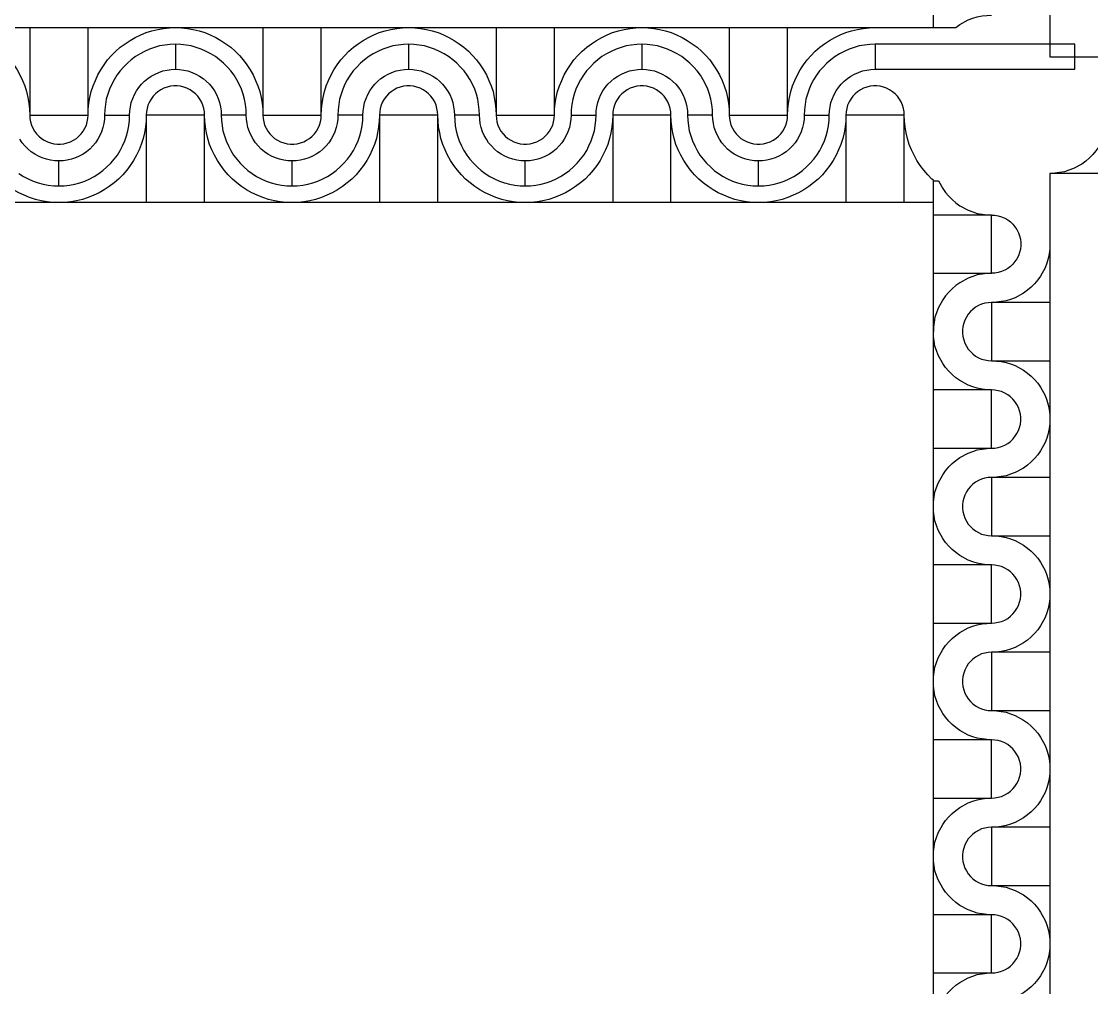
# Model space of a CAD drawing. Extents: x 190.8 to 267.1, y 124 to 174.8.
# Drawn here: x 225.55 to 226.835, y 136.233 to 137.393 of the extents above; entities that cross this region are included whole.
import ezdxf

# ---------------------------------------------------------------- set-up
doc = ezdxf.new("R2010")
doc.units = 0
doc.header["$MEASUREMENT"] = 0

msp = doc.modelspace()

# ---------------------------------------------------------------- linework, layer by layer
for p, q in [((224.5446, 137.3856), (226.6713, 137.3856)), ((226.7846, 137.3506), (228.8875, 137.3506))]:
    msp.add_line(p, q)
for points in [[(228.8875, 139.4106), (226.7846, 139.4106), (226.7846, 137.3506)], [(226.6446, 137.3856), (226.6446, 139.4023)], [(226.6713, 137.3856), (226.6716, 137.3858), (226.6764, 137.3893), (226.6864, 137.3948), (226.6919, 137.3968), (226.6974, 137.3986), (226.7031, 137.3996), (226.7089, 137.4003), (226.7146, 137.4006)], [(225.4546, 137.3856), (225.4619, 137.3853), (225.4689, 137.3846), (225.4759, 137.3833), (225.4829, 137.3818), (225.4899, 137.3796), (225.4964, 137.3768), (225.5029, 137.3738), (225.5091, 137.3703), (225.5151, 137.3663), (225.5209, 137.3621), (225.5264, 137.3573), (225.5314, 137.3523), (225.5361, 137.3468), (225.5404, 137.3411), (225.5444, 137.3351), (225.5479, 137.3288), (225.5509, 137.3223), (225.5536, 137.3158), (225.5559, 137.3088), (225.5574, 137.3018), (225.5586, 137.2948), (225.5594, 137.2878), (225.5596, 137.2806)], [(225.5596, 137.3856), (225.5596, 137.2806), (225.6296, 137.2806), (225.6296, 137.3856)], [(225.6296, 137.2806), (225.6299, 137.2878), (225.6306, 137.2948), (225.6319, 137.3018), (225.6334, 137.3088), (225.6356, 137.3158), (225.6384, 137.3223), (225.6414, 137.3288), (225.6449, 137.3351), (225.6489, 137.3411), (225.6531, 137.3468), (225.6579, 137.3523), (225.6629, 137.3573), (225.6684, 137.3621), (225.6741, 137.3663), (225.6801, 137.3703), (225.6864, 137.3738), (225.6929, 137.3768), (225.6994, 137.3796), (225.7064, 137.3818), (225.7134, 137.3833), (225.7204, 137.3846), (225.7274, 137.3853), (225.7346, 137.3856)], [(225.7346, 137.3856), (225.7419, 137.3853), (225.7489, 137.3846), (225.7559, 137.3833), (225.7629, 137.3818), (225.7699, 137.3796), (225.7764, 137.3768), (225.7829, 137.3738), (225.7891, 137.3703), (225.7951, 137.3663), (225.8009, 137.3621), (225.8064, 137.3573), (225.8114, 137.3523), (225.8161, 137.3468), (225.8204, 137.3411), (225.8244, 137.3351), (225.8279, 137.3288), (225.8309, 137.3223), (225.8336, 137.3158), (225.8359, 137.3088), (225.8374, 137.3018), (225.8386, 137.2948), (225.8394, 137.2878), (225.8396, 137.2806)], [(225.8396, 137.3856), (225.8396, 137.2806), (225.9096, 137.2806), (225.9096, 137.3856)], [(225.9096, 137.2806), (225.9099, 137.2878), (225.9106, 137.2948), (225.9119, 137.3018), (225.9134, 137.3088), (225.9156, 137.3158), (225.9184, 137.3223), (225.9214, 137.3288), (225.9249, 137.3351), (225.9289, 137.3411), (225.9331, 137.3468), (225.9379, 137.3523), (225.9429, 137.3573), (225.9484, 137.3621), (225.9541, 137.3663), (225.9601, 137.3703), (225.9664, 137.3738), (225.9729, 137.3768), (225.9794, 137.3796), (225.9864, 137.3818), (225.9934, 137.3833), (226.0004, 137.3846), (226.0074, 137.3853), (226.0146, 137.3856)], [(226.0146, 137.3856), (226.0219, 137.3853), (226.0289, 137.3846), (226.0359, 137.3833), (226.0429, 137.3818), (226.0499, 137.3796), (226.0564, 137.3768), (226.0629, 137.3738), (226.0691, 137.3703), (226.0751, 137.3663), (226.0809, 137.3621), (226.0864, 137.3573), (226.0914, 137.3523), (226.0961, 137.3468), (226.1004, 137.3411), (226.1044, 137.3351), (226.1079, 137.3288), (226.1109, 137.3223), (226.1136, 137.3158), (226.1159, 137.3088), (226.1174, 137.3018), (226.1186, 137.2948), (226.1194, 137.2878), (226.1196, 137.2806)], [(226.1196, 137.3856), (226.1196, 137.2806), (226.1896, 137.2806), (226.1896, 137.3856)], [(226.1896, 137.2806), (226.1899, 137.2878), (226.1906, 137.2948), (226.1919, 137.3018), (226.1934, 137.3088), (226.1956, 137.3158), (226.1984, 137.3223), (226.2014, 137.3288), (226.2049, 137.3351), (226.2089, 137.3411), (226.2131, 137.3468), (226.2179, 137.3523), (226.2229, 137.3573), (226.2284, 137.3621), (226.2341, 137.3663), (226.2401, 137.3703), (226.2464, 137.3738), (226.2529, 137.3768), (226.2594, 137.3796), (226.2664, 137.3818), (226.2734, 137.3833), (226.2804, 137.3846), (226.2874, 137.3853), (226.2946, 137.3856)], [(226.2946, 137.3856), (226.3019, 137.3853), (226.3089, 137.3846), (226.3159, 137.3833), (226.3229, 137.3818), (226.3299, 137.3796), (226.3364, 137.3768), (226.3429, 137.3738), (226.3491, 137.3703), (226.3551, 137.3663), (226.3609, 137.3621), (226.3664, 137.3573), (226.3714, 137.3523), (226.3761, 137.3468), (226.3804, 137.3411), (226.3844, 137.3351), (226.3879, 137.3288), (226.3909, 137.3223), (226.3936, 137.3158), (226.3959, 137.3088), (226.3974, 137.3018), (226.3986, 137.2948), (226.3994, 137.2878), (226.3996, 137.2806)], [(226.3996, 137.3856), (226.3996, 137.2806), (226.4696, 137.2806), (226.4696, 137.3856)], [(226.4696, 137.2806), (226.4699, 137.2878), (226.4706, 137.2948), (226.4719, 137.3018), (226.4734, 137.3088), (226.4756, 137.3158), (226.4784, 137.3223), (226.4814, 137.3288), (226.4849, 137.3351), (226.4889, 137.3411), (226.4931, 137.3468), (226.4979, 137.3523), (226.5029, 137.3573), (226.5084, 137.3621), (226.5141, 137.3663), (226.5201, 137.3703), (226.5264, 137.3738), (226.5329, 137.3768), (226.5394, 137.3796), (226.5464, 137.3818), (226.5534, 137.3833), (226.5604, 137.3846), (226.5674, 137.3853), (226.5746, 137.3856)], [(225.7346, 137.3656), (225.7284, 137.3653), (225.7219, 137.3646), (225.7156, 137.3636), (225.7096, 137.3618), (225.7036, 137.3598), (225.6976, 137.3571), (225.6921, 137.3543), (225.6866, 137.3508), (225.6816, 137.3471), (225.6769, 137.3428), (225.6724, 137.3383), (225.6681, 137.3336), (225.6644, 137.3286), (225.6609, 137.3231), (225.6581, 137.3176), (225.6554, 137.3116), (225.6534, 137.3056), (225.6516, 137.2996), (225.6506, 137.2933), (225.6499, 137.2868), (225.6496, 137.2806), (225.6796, 137.2806), (225.6799, 137.2856), (225.6806, 137.2906), (225.6816, 137.2956), (225.6834, 137.3006), (225.6854, 137.3051), (225.6879, 137.3096), (225.6906, 137.3138), (225.6939, 137.3176), (225.6976, 137.3213), (225.7014, 137.3246), (225.7056, 137.3273), (225.7101, 137.3298), (225.7146, 137.3318), (225.7196, 137.3336), (225.7246, 137.3346), (225.7296, 137.3353), (225.7346, 137.3356)], [(225.8196, 137.2806), (225.8194, 137.2868), (225.8186, 137.2933), (225.8176, 137.2996), (225.8159, 137.3056), (225.8139, 137.3116), (225.8111, 137.3176), (225.8084, 137.3231), (225.8049, 137.3286), (225.8011, 137.3336), (225.7969, 137.3383), (225.7924, 137.3428), (225.7876, 137.3471), (225.7826, 137.3508), (225.7771, 137.3543), (225.7716, 137.3571), (225.7656, 137.3598), (225.7596, 137.3618), (225.7536, 137.3636), (225.7474, 137.3646), (225.7409, 137.3653), (225.7346, 137.3656), (225.7346, 137.3356), (225.7396, 137.3353), (225.7446, 137.3346), (225.7496, 137.3336), (225.7546, 137.3318), (225.7591, 137.3298), (225.7636, 137.3273), (225.7679, 137.3246), (225.7716, 137.3213), (225.7754, 137.3176), (225.7786, 137.3138), (225.7814, 137.3096), (225.7839, 137.3051), (225.7859, 137.3006), (225.7876, 137.2956), (225.7886, 137.2906), (225.7894, 137.2856), (225.7896, 137.2806)], [(226.0146, 137.3656), (226.0084, 137.3653), (226.0019, 137.3646), (225.9956, 137.3636), (225.9896, 137.3618), (225.9836, 137.3598), (225.9776, 137.3571), (225.9721, 137.3543), (225.9666, 137.3508), (225.9616, 137.3471), (225.9569, 137.3428), (225.9524, 137.3383), (225.9481, 137.3336), (225.9444, 137.3286), (225.9409, 137.3231), (225.9381, 137.3176), (225.9354, 137.3116), (225.9334, 137.3056), (225.9316, 137.2996), (225.9306, 137.2933), (225.9299, 137.2868), (225.9296, 137.2806)], [(226.0996, 137.2806), (226.0994, 137.2868), (226.0986, 137.2933), (226.0976, 137.2996), (226.0959, 137.3056), (226.0939, 137.3116), (226.0911, 137.3176), (226.0884, 137.3231), (226.0849, 137.3286), (226.0811, 137.3336), (226.0769, 137.3383), (226.0724, 137.3428), (226.0676, 137.3471), (226.0626, 137.3508), (226.0571, 137.3543), (226.0516, 137.3571), (226.0456, 137.3598), (226.0396, 137.3618), (226.0336, 137.3636), (226.0274, 137.3646), (226.0209, 137.3653), (226.0146, 137.3656), (226.0146, 137.3356), (226.0196, 137.3353), (226.0246, 137.3346), (226.0296, 137.3336), (226.0346, 137.3318), (226.0391, 137.3298), (226.0436, 137.3273), (226.0479, 137.3246), (226.0516, 137.3213), (226.0554, 137.3176), (226.0586, 137.3138), (226.0614, 137.3096), (226.0639, 137.3051), (226.0659, 137.3006), (226.0676, 137.2956), (226.0686, 137.2906), (226.0694, 137.2856), (226.0696, 137.2806)], [(226.2946, 137.3656), (226.2884, 137.3653), (226.2819, 137.3646), (226.2756, 137.3636), (226.2696, 137.3618), (226.2636, 137.3598), (226.2576, 137.3571), (226.2521, 137.3543), (226.2466, 137.3508), (226.2416, 137.3471), (226.2369, 137.3428), (226.2324, 137.3383), (226.2281, 137.3336), (226.2244, 137.3286), (226.2209, 137.3231), (226.2181, 137.3176), (226.2154, 137.3116), (226.2134, 137.3056), (226.2116, 137.2996), (226.2106, 137.2933), (226.2099, 137.2868), (226.2096, 137.2806), (226.2396, 137.2806), (226.2399, 137.2856), (226.2406, 137.2906), (226.2416, 137.2956), (226.2434, 137.3006), (226.2454, 137.3051), (226.2479, 137.3096), (226.2506, 137.3138), (226.2539, 137.3176), (226.2576, 137.3213), (226.2614, 137.3246), (226.2656, 137.3273), (226.2701, 137.3298), (226.2746, 137.3318), (226.2796, 137.3336), (226.2846, 137.3346), (226.2896, 137.3353), (226.2946, 137.3356)], [(226.3796, 137.2806), (226.3794, 137.2868), (226.3786, 137.2933), (226.3776, 137.2996), (226.3759, 137.3056), (226.3739, 137.3116), (226.3711, 137.3176), (226.3684, 137.3231), (226.3649, 137.3286), (226.3611, 137.3336), (226.3569, 137.3383), (226.3524, 137.3428), (226.3476, 137.3471), (226.3426, 137.3508), (226.3371, 137.3543), (226.3316, 137.3571), (226.3256, 137.3598), (226.3196, 137.3618), (226.3136, 137.3636), (226.3074, 137.3646), (226.3009, 137.3653), (226.2946, 137.3656), (226.2946, 137.3356), (226.2996, 137.3353), (226.3046, 137.3346), (226.3096, 137.3336), (226.3146, 137.3318), (226.3191, 137.3298), (226.3236, 137.3273), (226.3279, 137.3246), (226.3316, 137.3213), (226.3354, 137.3176), (226.3386, 137.3138), (226.3414, 137.3096), (226.3439, 137.3051), (226.3459, 137.3006), (226.3476, 137.2956), (226.3486, 137.2906), (226.3494, 137.2856), (226.3496, 137.2806)], [(226.5746, 137.3656), (226.5684, 137.3653), (226.5619, 137.3646), (226.5556, 137.3636), (226.5496, 137.3618), (226.5436, 137.3598), (226.5376, 137.3571), (226.5321, 137.3543), (226.5266, 137.3508), (226.5216, 137.3471), (226.5169, 137.3428), (226.5124, 137.3383), (226.5081, 137.3336), (226.5044, 137.3286), (226.5009, 137.3231), (226.4981, 137.3176), (226.4954, 137.3116), (226.4934, 137.3056), (226.4916, 137.2996), (226.4906, 137.2933), (226.4899, 137.2868), (226.4896, 137.2806), (226.5196, 137.2806), (226.5199, 137.2856), (226.5206, 137.2906), (226.5216, 137.2956), (226.5234, 137.3006), (226.5254, 137.3051), (226.5279, 137.3096), (226.5306, 137.3138), (226.5339, 137.3176), (226.5376, 137.3213), (226.5414, 137.3246), (226.5456, 137.3273), (226.5501, 137.3298), (226.5546, 137.3318), (226.5596, 137.3336), (226.5646, 137.3346), (226.5696, 137.3353), (226.5746, 137.3356)], [(225.9596, 137.2806), (225.9599, 137.2856), (225.9606, 137.2906), (225.9616, 137.2956), (225.9634, 137.3006), (225.9654, 137.3051), (225.9679, 137.3096), (225.9706, 137.3138), (225.9739, 137.3176), (225.9776, 137.3213), (225.9814, 137.3246), (225.9856, 137.3273), (225.9901, 137.3298), (225.9946, 137.3318), (225.9996, 137.3336), (226.0046, 137.3346), (226.0096, 137.3353), (226.0146, 137.3356)], [(225.7696, 137.2806), (225.7694, 137.2846), (225.7686, 137.2886), (225.7676, 137.2926), (225.7659, 137.2963), (225.7639, 137.2998), (225.7614, 137.3031), (225.7586, 137.3061), (225.7556, 137.3086), (225.7521, 137.3108), (225.7484, 137.3128), (225.7446, 137.3141), (225.7406, 137.3151), (225.7366, 137.3156), (225.7326, 137.3156), (225.7286, 137.3151), (225.7246, 137.3141), (225.7206, 137.3128), (225.7171, 137.3108), (225.7136, 137.3086), (225.7106, 137.3061), (225.7079, 137.3031), (225.7054, 137.2998), (225.7034, 137.2963), (225.7016, 137.2926), (225.7006, 137.2886), (225.6999, 137.2846), (225.6996, 137.2806)], [(226.0496, 137.2806), (226.0494, 137.2846), (226.0486, 137.2886), (226.0476, 137.2926), (226.0459, 137.2963), (226.0439, 137.2998), (226.0414, 137.3031), (226.0386, 137.3061), (226.0356, 137.3086), (226.0321, 137.3108), (226.0284, 137.3128), (226.0246, 137.3141), (226.0206, 137.3151), (226.0166, 137.3156), (226.0126, 137.3156), (226.0086, 137.3151), (226.0046, 137.3141), (226.0006, 137.3128), (225.9971, 137.3108), (225.9936, 137.3086), (225.9906, 137.3061), (225.9879, 137.3031), (225.9854, 137.2998), (225.9834, 137.2963), (225.9816, 137.2926), (225.9806, 137.2886), (225.9799, 137.2846), (225.9796, 137.2806)], [(226.3296, 137.2806), (226.3294, 137.2846), (226.3286, 137.2886), (226.3276, 137.2926), (226.3259, 137.2963), (226.3239, 137.2998), (226.3214, 137.3031), (226.3186, 137.3061), (226.3156, 137.3086), (226.3121, 137.3108), (226.3084, 137.3128), (226.3046, 137.3141), (226.3006, 137.3151), (226.2966, 137.3156), (226.2926, 137.3156), (226.2886, 137.3151), (226.2846, 137.3141), (226.2806, 137.3128), (226.2771, 137.3108), (226.2736, 137.3086), (226.2706, 137.3061), (226.2679, 137.3031), (226.2654, 137.2998), (226.2634, 137.2963), (226.2616, 137.2926), (226.2606, 137.2886), (226.2599, 137.2846), (226.2596, 137.2806)], [(226.6096, 137.2806), (226.6094, 137.2846), (226.6086, 137.2886), (226.6076, 137.2926), (226.6059, 137.2963), (226.6039, 137.2998), (226.6014, 137.3031), (226.5986, 137.3061), (226.5956, 137.3086), (226.5921, 137.3108), (226.5884, 137.3128), (226.5846, 137.3141), (226.5806, 137.3151), (226.5766, 137.3156), (226.5726, 137.3156), (226.5686, 137.3151), (226.5646, 137.3141), (226.5606, 137.3128), (226.5571, 137.3108), (226.5536, 137.3086), (226.5506, 137.3061), (226.5479, 137.3031), (226.5454, 137.2998), (226.5434, 137.2963), (226.5416, 137.2926), (226.5406, 137.2886), (226.5399, 137.2846), (226.5396, 137.2806)], [(225.5946, 137.1756), (225.5874, 137.1758), (225.5804, 137.1766), (225.5734, 137.1778), (225.5664, 137.1793), (225.5594, 137.1816), (225.5529, 137.1843), (225.5464, 137.1873), (225.5401, 137.1908), (225.5341, 137.1948), (225.5284, 137.1991), (225.5229, 137.2038), (225.5179, 137.2088), (225.5131, 137.2143), (225.5089, 137.2201), (225.5049, 137.2261), (225.5014, 137.2323), (225.4984, 137.2388), (225.4956, 137.2453), (225.4934, 137.2523), (225.4919, 137.2593), (225.4906, 137.2663), (225.4899, 137.2733), (225.4896, 137.2806)], [(225.5596, 137.2806), (225.5599, 137.2766), (225.5606, 137.2726), (225.5616, 137.2686), (225.5634, 137.2648), (225.5654, 137.2613), (225.5679, 137.2581), (225.5706, 137.2551), (225.5736, 137.2526), (225.5771, 137.2503), (225.5809, 137.2483), (225.5846, 137.2471), (225.5886, 137.2461), (225.5926, 137.2456), (225.5966, 137.2456), (225.6006, 137.2461), (225.6046, 137.2471), (225.6086, 137.2483), (225.6121, 137.2503), (225.6156, 137.2526), (225.6186, 137.2551), (225.6214, 137.2581), (225.6239, 137.2613), (225.6259, 137.2648), (225.6276, 137.2686), (225.6286, 137.2726), (225.6294, 137.2766), (225.6296, 137.2806)], [(225.6496, 137.2806), (225.6494, 137.2756), (225.6486, 137.2706), (225.6476, 137.2656), (225.6459, 137.2606), (225.6439, 137.2561), (225.6414, 137.2516), (225.6386, 137.2473), (225.6354, 137.2436), (225.6316, 137.2398), (225.6279, 137.2366), (225.6236, 137.2338), (225.6191, 137.2313), (225.6146, 137.2293), (225.6096, 137.2276), (225.6046, 137.2266), (225.5996, 137.2258), (225.5946, 137.2256)], [(225.6996, 137.2806), (225.6994, 137.2733), (225.6986, 137.2663), (225.6974, 137.2593), (225.6959, 137.2523), (225.6936, 137.2453), (225.6909, 137.2388), (225.6879, 137.2323), (225.6844, 137.2261), (225.6804, 137.2201), (225.6761, 137.2143), (225.6714, 137.2088), (225.6664, 137.2038), (225.6609, 137.1991), (225.6551, 137.1948), (225.6491, 137.1908), (225.6429, 137.1873), (225.6364, 137.1843), (225.6299, 137.1816), (225.6229, 137.1793), (225.6159, 137.1778), (225.6089, 137.1766), (225.6019, 137.1758), (225.5946, 137.1756)], [(225.5946, 137.1956), (225.6009, 137.1958), (225.6074, 137.1966), (225.6136, 137.1976), (225.6196, 137.1993), (225.6256, 137.2013), (225.6316, 137.2041), (225.6371, 137.2068), (225.6426, 137.2103), (225.6476, 137.2141), (225.6524, 137.2183), (225.6569, 137.2228), (225.6611, 137.2276), (225.6649, 137.2326), (225.6684, 137.2381), (225.6711, 137.2436), (225.6739, 137.2496), (225.6759, 137.2556), (225.6776, 137.2616), (225.6786, 137.2678), (225.6794, 137.2743), (225.6796, 137.2806)], [(225.7696, 137.1756), (225.7696, 137.2806), (225.6996, 137.2806), (225.6996, 137.1756)], [(225.8746, 137.1756), (225.8674, 137.1758), (225.8604, 137.1766), (225.8534, 137.1778), (225.8464, 137.1793), (225.8394, 137.1816), (225.8329, 137.1843), (225.8264, 137.1873), (225.8201, 137.1908), (225.8141, 137.1948), (225.8084, 137.1991), (225.8029, 137.2038), (225.7979, 137.2088), (225.7931, 137.2143), (225.7889, 137.2201), (225.7849, 137.2261), (225.7814, 137.2323), (225.7784, 137.2388), (225.7756, 137.2453), (225.7734, 137.2523), (225.7719, 137.2593), (225.7706, 137.2663), (225.7699, 137.2733), (225.7696, 137.2806)], [(225.8396, 137.2806), (225.8399, 137.2766), (225.8406, 137.2726), (225.8416, 137.2686), (225.8434, 137.2648), (225.8454, 137.2613), (225.8479, 137.2581), (225.8506, 137.2551), (225.8536, 137.2526), (225.8571, 137.2503), (225.8609, 137.2483), (225.8646, 137.2471), (225.8686, 137.2461), (225.8726, 137.2456), (225.8766, 137.2456), (225.8806, 137.2461), (225.8846, 137.2471), (225.8886, 137.2483), (225.8921, 137.2503), (225.8956, 137.2526), (225.8986, 137.2551), (225.9014, 137.2581), (225.9039, 137.2613), (225.9059, 137.2648), (225.9076, 137.2686), (225.9086, 137.2726), (225.9094, 137.2766), (225.9096, 137.2806)], [(225.8746, 137.1956), (225.8809, 137.1958), (225.8874, 137.1966), (225.8936, 137.1976), (225.8996, 137.1993), (225.9056, 137.2013), (225.9116, 137.2041), (225.9171, 137.2068), (225.9226, 137.2103), (225.9276, 137.2141), (225.9324, 137.2183), (225.9369, 137.2228), (225.9411, 137.2276), (225.9449, 137.2326), (225.9484, 137.2381), (225.9511, 137.2436), (225.9539, 137.2496), (225.9559, 137.2556), (225.9576, 137.2616), (225.9586, 137.2678), (225.9594, 137.2743), (225.9596, 137.2806), (225.9296, 137.2806), (225.9294, 137.2756), (225.9286, 137.2706), (225.9276, 137.2656), (225.9259, 137.2606), (225.9239, 137.2561), (225.9214, 137.2516), (225.9186, 137.2473), (225.9154, 137.2436), (225.9116, 137.2398), (225.9079, 137.2366), (225.9036, 137.2338), (225.8991, 137.2313), (225.8946, 137.2293), (225.8896, 137.2276), (225.8846, 137.2266), (225.8796, 137.2258), (225.8746, 137.2256)], [(225.9796, 137.2806), (225.9794, 137.2733), (225.9786, 137.2663), (225.9774, 137.2593), (225.9759, 137.2523), (225.9736, 137.2453), (225.9709, 137.2388), (225.9679, 137.2323), (225.9644, 137.2261), (225.9604, 137.2201), (225.9561, 137.2143), (225.9514, 137.2088), (225.9464, 137.2038), (225.9409, 137.1991), (225.9351, 137.1948), (225.9291, 137.1908), (225.9229, 137.1873), (225.9164, 137.1843), (225.9099, 137.1816), (225.9029, 137.1793), (225.8959, 137.1778), (225.8889, 137.1766), (225.8819, 137.1758), (225.8746, 137.1756)], [(226.0496, 137.1756), (226.0496, 137.2806), (225.9796, 137.2806), (225.9796, 137.1756)], [(226.1546, 137.1756), (226.1474, 137.1758), (226.1404, 137.1766), (226.1334, 137.1778), (226.1264, 137.1793), (226.1194, 137.1816), (226.1129, 137.1843), (226.1064, 137.1873), (226.1001, 137.1908), (226.0941, 137.1948), (226.0884, 137.1991), (226.0829, 137.2038), (226.0779, 137.2088), (226.0731, 137.2143), (226.0689, 137.2201), (226.0649, 137.2261), (226.0614, 137.2323), (226.0584, 137.2388), (226.0556, 137.2453), (226.0534, 137.2523), (226.0519, 137.2593), (226.0506, 137.2663), (226.0499, 137.2733), (226.0496, 137.2806)], [(226.1196, 137.2806), (226.1199, 137.2766), (226.1206, 137.2726), (226.1216, 137.2686), (226.1234, 137.2648), (226.1254, 137.2613), (226.1279, 137.2581), (226.1306, 137.2551), (226.1336, 137.2526), (226.1371, 137.2503), (226.1409, 137.2483), (226.1446, 137.2471), (226.1486, 137.2461), (226.1526, 137.2456), (226.1566, 137.2456), (226.1606, 137.2461), (226.1646, 137.2471), (226.1686, 137.2483), (226.1721, 137.2503), (226.1756, 137.2526), (226.1786, 137.2551), (226.1814, 137.2581), (226.1839, 137.2613), (226.1859, 137.2648), (226.1876, 137.2686), (226.1886, 137.2726), (226.1894, 137.2766), (226.1896, 137.2806)], [(226.2096, 137.2806), (226.2094, 137.2756), (226.2086, 137.2706), (226.2076, 137.2656), (226.2059, 137.2606), (226.2039, 137.2561), (226.2014, 137.2516), (226.1986, 137.2473), (226.1954, 137.2436), (226.1916, 137.2398), (226.1879, 137.2366), (226.1836, 137.2338), (226.1791, 137.2313), (226.1746, 137.2293), (226.1696, 137.2276), (226.1646, 137.2266), (226.1596, 137.2258), (226.1546, 137.2256)], [(226.2596, 137.2806), (226.2594, 137.2733), (226.2586, 137.2663), (226.2574, 137.2593), (226.2559, 137.2523), (226.2536, 137.2453), (226.2509, 137.2388), (226.2479, 137.2323), (226.2444, 137.2261), (226.2404, 137.2201), (226.2361, 137.2143), (226.2314, 137.2088), (226.2264, 137.2038), (226.2209, 137.1991), (226.2151, 137.1948), (226.2091, 137.1908), (226.2029, 137.1873), (226.1964, 137.1843), (226.1899, 137.1816), (226.1829, 137.1793), (226.1759, 137.1778), (226.1689, 137.1766), (226.1619, 137.1758), (226.1546, 137.1756)], [(226.1546, 137.1956), (226.1609, 137.1958), (226.1674, 137.1966), (226.1736, 137.1976), (226.1796, 137.1993), (226.1856, 137.2013), (226.1916, 137.2041), (226.1971, 137.2068), (226.2026, 137.2103), (226.2076, 137.2141), (226.2124, 137.2183), (226.2169, 137.2228), (226.2211, 137.2276), (226.2249, 137.2326), (226.2284, 137.2381), (226.2311, 137.2436), (226.2339, 137.2496), (226.2359, 137.2556), (226.2376, 137.2616), (226.2386, 137.2678), (226.2394, 137.2743), (226.2396, 137.2806)], [(226.3296, 137.1756), (226.3296, 137.2806), (226.2596, 137.2806), (226.2596, 137.1756)], [(226.4346, 137.1756), (226.4274, 137.1758), (226.4204, 137.1766), (226.4134, 137.1778), (226.4064, 137.1793), (226.3994, 137.1816), (226.3929, 137.1843), (226.3864, 137.1873), (226.3801, 137.1908), (226.3741, 137.1948), (226.3684, 137.1991), (226.3629, 137.2038), (226.3579, 137.2088), (226.3531, 137.2143), (226.3489, 137.2201), (226.3449, 137.2261), (226.3414, 137.2323), (226.3384, 137.2388), (226.3356, 137.2453), (226.3334, 137.2523), (226.3319, 137.2593), (226.3306, 137.2663), (226.3299, 137.2733), (226.3296, 137.2806)], [(226.3996, 137.2806), (226.3999, 137.2766), (226.4006, 137.2726), (226.4016, 137.2686), (226.4034, 137.2648), (226.4054, 137.2613), (226.4079, 137.2581), (226.4106, 137.2551), (226.4136, 137.2526), (226.4171, 137.2503), (226.4209, 137.2483), (226.4246, 137.2471), (226.4286, 137.2461), (226.4326, 137.2456), (226.4366, 137.2456), (226.4406, 137.2461), (226.4446, 137.2471), (226.4486, 137.2483), (226.4521, 137.2503), (226.4556, 137.2526), (226.4586, 137.2551), (226.4614, 137.2581), (226.4639, 137.2613), (226.4659, 137.2648), (226.4676, 137.2686), (226.4686, 137.2726), (226.4694, 137.2766), (226.4696, 137.2806)], [(226.4896, 137.2806), (226.4894, 137.2756), (226.4886, 137.2706), (226.4876, 137.2656), (226.4859, 137.2606), (226.4839, 137.2561), (226.4814, 137.2516), (226.4786, 137.2473), (226.4754, 137.2436), (226.4716, 137.2398), (226.4679, 137.2366), (226.4636, 137.2338), (226.4591, 137.2313), (226.4546, 137.2293), (226.4496, 137.2276), (226.4446, 137.2266), (226.4396, 137.2258), (226.4346, 137.2256)], [(226.5396, 137.2806), (226.5394, 137.2733), (226.5386, 137.2663), (226.5374, 137.2593), (226.5359, 137.2523), (226.5336, 137.2453), (226.5309, 137.2388), (226.5279, 137.2323), (226.5244, 137.2261), (226.5204, 137.2201), (226.5161, 137.2143), (226.5114, 137.2088), (226.5064, 137.2038), (226.5009, 137.1991), (226.4951, 137.1948), (226.4891, 137.1908), (226.4829, 137.1873), (226.4764, 137.1843), (226.4699, 137.1816), (226.4629, 137.1793), (226.4559, 137.1778), (226.4489, 137.1766), (226.4419, 137.1758), (226.4346, 137.1756)], [(226.4346, 137.1956), (226.4409, 137.1958), (226.4474, 137.1966), (226.4536, 137.1976), (226.4596, 137.1993), (226.4656, 137.2013), (226.4716, 137.2041), (226.4771, 137.2068), (226.4826, 137.2103), (226.4876, 137.2141), (226.4924, 137.2183), (226.4969, 137.2228), (226.5011, 137.2276), (226.5049, 137.2326), (226.5084, 137.2381), (226.5111, 137.2436), (226.5139, 137.2496), (226.5159, 137.2556), (226.5176, 137.2616), (226.5186, 137.2678), (226.5194, 137.2743), (226.5196, 137.2806)], [(226.6096, 137.1756), (226.6096, 137.2806), (226.5396, 137.2806), (226.5396, 137.1756)], [(226.6446, 137.2023), (226.6429, 137.2038), (226.6379, 137.2088), (226.6331, 137.2143), (226.6289, 137.2201), (226.6249, 137.2261), (226.6214, 137.2323), (226.6184, 137.2388), (226.6156, 137.2453), (226.6134, 137.2523), (226.6119, 137.2593), (226.6106, 137.2663), (226.6099, 137.2733), (226.6096, 137.2806)], [(226.8546, 137.2806), (226.8544, 137.2748), (226.8536, 137.2691), (226.8526, 137.2633), (226.8509, 137.2578), (226.8489, 137.2523), (226.8434, 137.2423), (226.8399, 137.2376), (226.8361, 137.2331), (226.8321, 137.2291), (226.8276, 137.2253), (226.8229, 137.2218), (226.8129, 137.2163), (226.8074, 137.2143), (226.8019, 137.2126), (226.7961, 137.2116), (226.7904, 137.2108), (226.7846, 137.2106)], [(225.5466, 137.2103), (225.5521, 137.2068), (225.5576, 137.2041), (225.5636, 137.2013), (225.5696, 137.1993), (225.5756, 137.1976), (225.5819, 137.1966), (225.5884, 137.1958), (225.5946, 137.1956), (225.5946, 137.2256), (225.5896, 137.2258), (225.5846, 137.2266), (225.5796, 137.2276), (225.5746, 137.2293), (225.5701, 137.2313), (225.5656, 137.2338), (225.5614, 137.2366), (225.5576, 137.2398), (225.5539, 137.2436), (225.5506, 137.2473), (225.5479, 137.2516)], [(226.6446, 135.1856), (226.6446, 137.2023)], [(226.6446, 137.2016), (226.6508, 137.2016), (226.6559, 137.1923), (226.6594, 137.1876), (226.6631, 137.1831), (226.6671, 137.1791), (226.6716, 137.1753), (226.6764, 137.1718), (226.6864, 137.1663), (226.6919, 137.1643), (226.6974, 137.1626), (226.7031, 137.1616), (226.7089, 137.1608), (226.7146, 137.1606)], [(228.8875, 137.2106), (226.7846, 137.2106), (226.7846, 135.1506)], [(226.6446, 137.1756), (224.5446, 137.1756)], [(226.6446, 137.0906), (226.7146, 137.0906), (226.7146, 137.1606), (226.6446, 137.1606)], [(226.7146, 137.1606), (226.7186, 137.1603), (226.7226, 137.1596), (226.7266, 137.1586), (226.7304, 137.1568), (226.7339, 137.1548), (226.7371, 137.1523), (226.7401, 137.1496), (226.7426, 137.1466), (226.7449, 137.1431), (226.7469, 137.1393), (226.7481, 137.1356), (226.7491, 137.1316), (226.7496, 137.1276), (226.7496, 137.1236), (226.7491, 137.1196), (226.7481, 137.1156), (226.7469, 137.1116), (226.7449, 137.1081), (226.7426, 137.1046), (226.7401, 137.1016), (226.7371, 137.0988), (226.7339, 137.0963), (226.7304, 137.0943), (226.7266, 137.0926), (226.7226, 137.0916), (226.7186, 137.0908), (226.7146, 137.0906)], [(226.7846, 137.1256), (226.7844, 137.1198), (226.7836, 137.1141), (226.7826, 137.1083), (226.7809, 137.1028), (226.7789, 137.0973), (226.7734, 137.0873), (226.7699, 137.0826), (226.7661, 137.0781), (226.7621, 137.0741), (226.7576, 137.0703), (226.7529, 137.0668), (226.7429, 137.0613), (226.7374, 137.0593), (226.7319, 137.0576), (226.7261, 137.0566), (226.7204, 137.0558), (226.7146, 137.0556)], [(226.7146, 137.0906), (226.7089, 137.0903), (226.7031, 137.0896), (226.6974, 137.0886), (226.6919, 137.0868), (226.6864, 137.0848), (226.6764, 137.0793), (226.6716, 137.0758), (226.6671, 137.0721), (226.6631, 137.0681), (226.6594, 137.0636), (226.6559, 137.0588), (226.6504, 137.0488), (226.6484, 137.0433), (226.6466, 137.0378), (226.6456, 137.0321), (226.6449, 137.0263), (226.6446, 137.0206)], [(226.7146, 137.0556), (226.7106, 137.0553), (226.7066, 137.0546), (226.7026, 137.0536), (226.6989, 137.0518), (226.6954, 137.0498), (226.6921, 137.0473), (226.6891, 137.0446), (226.6866, 137.0416), (226.6844, 137.0381), (226.6824, 137.0343), (226.6811, 137.0306), (226.6801, 137.0266), (226.6796, 137.0226), (226.6796, 137.0186), (226.6801, 137.0146), (226.6811, 137.0106), (226.6824, 137.0066), (226.6844, 137.0031), (226.6866, 136.9996), (226.6891, 136.9966), (226.6921, 136.9938), (226.6954, 136.9913), (226.6989, 136.9893), (226.7026, 136.9876), (226.7066, 136.9866), (226.7106, 136.9858), (226.7146, 136.9856)], [(226.7846, 137.0556), (226.7146, 137.0556), (226.7146, 136.9856), (226.7846, 136.9856)], [(226.7146, 136.9506), (226.7089, 136.9508), (226.7031, 136.9516), (226.6974, 136.9526), (226.6919, 136.9543), (226.6864, 136.9563), (226.6764, 136.9618), (226.6716, 136.9653), (226.6671, 136.9691), (226.6631, 136.9731), (226.6594, 136.9776), (226.6559, 136.9823), (226.6504, 136.9923), (226.6484, 136.9978), (226.6466, 137.0033), (226.6456, 137.0091), (226.6449, 137.0148), (226.6446, 137.0206)], [(226.7146, 136.9856), (226.7204, 136.9853), (226.7261, 136.9846), (226.7319, 136.9836), (226.7374, 136.9818), (226.7429, 136.9798), (226.7529, 136.9743), (226.7576, 136.9708), (226.7621, 136.9671), (226.7661, 136.9631), (226.7699, 136.9586), (226.7734, 136.9538), (226.7789, 136.9438), (226.7809, 136.9383), (226.7826, 136.9328), (226.7836, 136.9271), (226.7844, 136.9213), (226.7846, 136.9156)], [(226.6446, 136.8806), (226.7146, 136.8806), (226.7146, 136.9506), (226.6446, 136.9506)], [(226.7146, 136.8806), (226.7186, 136.8808), (226.7226, 136.8816), (226.7266, 136.8826), (226.7304, 136.8843), (226.7339, 136.8863), (226.7371, 136.8888), (226.7401, 136.8916), (226.7426, 136.8946), (226.7449, 136.8981), (226.7469, 136.9018), (226.7481, 136.9056), (226.7491, 136.9096), (226.7496, 136.9136), (226.7496, 136.9176), (226.7491, 136.9216), (226.7481, 136.9256), (226.7469, 136.9296), (226.7449, 136.9331), (226.7426, 136.9366), (226.7401, 136.9396), (226.7371, 136.9423), (226.7339, 136.9448), (226.7304, 136.9468), (226.7266, 136.9486), (226.7226, 136.9496), (226.7186, 136.9503), (226.7146, 136.9506)], [(226.7846, 136.9156), (226.7844, 136.9098), (226.7836, 136.9041), (226.7826, 136.8983), (226.7809, 136.8928), (226.7789, 136.8873), (226.7734, 136.8773), (226.7699, 136.8726), (226.7661, 136.8681), (226.7621, 136.8641), (226.7576, 136.8603), (226.7529, 136.8568), (226.7429, 136.8513), (226.7374, 136.8493), (226.7319, 136.8476), (226.7261, 136.8466), (226.7204, 136.8458), (226.7146, 136.8456)], [(226.6446, 136.8106), (226.6449, 136.8163), (226.6456, 136.8221), (226.6466, 136.8278), (226.6484, 136.8333), (226.6504, 136.8388), (226.6559, 136.8488), (226.6594, 136.8536), (226.6631, 136.8581), (226.6671, 136.8621), (226.6716, 136.8658), (226.6764, 136.8693), (226.6864, 136.8748), (226.6919, 136.8768), (226.6974, 136.8786), (226.7031, 136.8796), (226.7089, 136.8803), (226.7146, 136.8806)], [(226.7146, 136.8456), (226.7106, 136.8453), (226.7066, 136.8446), (226.7026, 136.8436), (226.6989, 136.8418), (226.6954, 136.8398), (226.6921, 136.8373), (226.6891, 136.8346), (226.6866, 136.8316), (226.6844, 136.8281), (226.6824, 136.8243), (226.6811, 136.8206), (226.6801, 136.8166), (226.6796, 136.8126), (226.6796, 136.8086), (226.6801, 136.8046), (226.6811, 136.8006), (226.6824, 136.7966), (226.6844, 136.7931), (226.6866, 136.7896), (226.6891, 136.7866), (226.6921, 136.7838), (226.6954, 136.7813), (226.6989, 136.7793), (226.7026, 136.7776), (226.7066, 136.7766), (226.7106, 136.7758), (226.7146, 136.7756)], [(226.7846, 136.8456), (226.7146, 136.8456), (226.7146, 136.7756), (226.7846, 136.7756)], [(226.7146, 136.7406), (226.7089, 136.7408), (226.7031, 136.7416), (226.6974, 136.7426), (226.6919, 136.7443), (226.6864, 136.7463), (226.6764, 136.7518), (226.6716, 136.7553), (226.6671, 136.7591), (226.6631, 136.7631), (226.6594, 136.7676), (226.6559, 136.7723), (226.6504, 136.7823), (226.6484, 136.7878), (226.6466, 136.7933), (226.6456, 136.7991), (226.6449, 136.8048), (226.6446, 136.8106)], [(226.7146, 136.7756), (226.7204, 136.7753), (226.7261, 136.7746), (226.7319, 136.7736), (226.7374, 136.7718), (226.7429, 136.7698), (226.7529, 136.7643), (226.7576, 136.7608), (226.7621, 136.7571), (226.7661, 136.7531), (226.7699, 136.7486), (226.7734, 136.7438), (226.7789, 136.7338), (226.7809, 136.7283), (226.7826, 136.7228), (226.7836, 136.7171), (226.7844, 136.7113), (226.7846, 136.7056)], [(226.6446, 136.6706), (226.7146, 136.6706), (226.7146, 136.7406), (226.6446, 136.7406)], [(226.7146, 136.6706), (226.7186, 136.6708), (226.7226, 136.6716), (226.7266, 136.6726), (226.7304, 136.6743), (226.7339, 136.6763), (226.7371, 136.6788), (226.7401, 136.6816), (226.7426, 136.6846), (226.7449, 136.6881), (226.7469, 136.6918), (226.7481, 136.6956), (226.7491, 136.6996), (226.7496, 136.7036), (226.7496, 136.7076), (226.7491, 136.7116), (226.7481, 136.7156), (226.7469, 136.7196), (226.7449, 136.7231), (226.7426, 136.7266), (226.7401, 136.7296), (226.7371, 136.7323), (226.7339, 136.7348), (226.7304, 136.7368), (226.7266, 136.7386), (226.7226, 136.7396), (226.7186, 136.7403), (226.7146, 136.7406)], [(226.7846, 136.7056), (226.7844, 136.6998), (226.7836, 136.6941), (226.7826, 136.6883), (226.7809, 136.6828), (226.7789, 136.6773), (226.7734, 136.6673), (226.7699, 136.6626), (226.7661, 136.6581), (226.7621, 136.6541), (226.7576, 136.6503), (226.7529, 136.6468), (226.7429, 136.6413), (226.7374, 136.6393), (226.7319, 136.6376), (226.7261, 136.6366), (226.7204, 136.6358), (226.7146, 136.6356)], [(226.6446, 136.6006), (226.6449, 136.6063), (226.6456, 136.6121), (226.6466, 136.6178), (226.6484, 136.6233), (226.6504, 136.6288), (226.6559, 136.6388), (226.6594, 136.6436), (226.6631, 136.6481), (226.6671, 136.6521), (226.6716, 136.6558), (226.6764, 136.6593), (226.6864, 136.6648), (226.6919, 136.6668), (226.6974, 136.6686), (226.7031, 136.6696), (226.7089, 136.6703), (226.7146, 136.6706)], [(226.7146, 136.6356), (226.7106, 136.6353), (226.7066, 136.6346), (226.7026, 136.6336), (226.6989, 136.6318), (226.6954, 136.6298), (226.6921, 136.6273), (226.6891, 136.6246), (226.6866, 136.6216), (226.6844, 136.6181), (226.6824, 136.6143), (226.6811, 136.6106), (226.6801, 136.6066), (226.6796, 136.6026), (226.6796, 136.5986), (226.6801, 136.5946), (226.6811, 136.5906), (226.6824, 136.5866), (226.6844, 136.5831), (226.6866, 136.5796), (226.6891, 136.5766), (226.6921, 136.5738), (226.6954, 136.5713), (226.6989, 136.5693), (226.7026, 136.5676), (226.7066, 136.5666), (226.7106, 136.5658), (226.7146, 136.5656)], [(226.7846, 136.6356), (226.7146, 136.6356), (226.7146, 136.5656), (226.7846, 136.5656)], [(226.7146, 136.5306), (226.7089, 136.5308), (226.7031, 136.5316), (226.6974, 136.5326), (226.6919, 136.5343), (226.6864, 136.5363), (226.6764, 136.5418), (226.6716, 136.5453), (226.6671, 136.5491), (226.6631, 136.5531), (226.6594, 136.5576), (226.6559, 136.5623), (226.6504, 136.5723), (226.6484, 136.5778), (226.6466, 136.5833), (226.6456, 136.5891), (226.6449, 136.5948), (226.6446, 136.6006)], [(226.7146, 136.5656), (226.7204, 136.5653), (226.7261, 136.5646), (226.7319, 136.5636), (226.7374, 136.5618), (226.7429, 136.5598), (226.7529, 136.5543), (226.7576, 136.5508), (226.7621, 136.5471), (226.7661, 136.5431), (226.7699, 136.5386), (226.7734, 136.5338), (226.7789, 136.5238), (226.7809, 136.5183), (226.7826, 136.5128), (226.7836, 136.5071), (226.7844, 136.5013), (226.7846, 136.4956)], [(226.6446, 136.4606), (226.7146, 136.4606), (226.7146, 136.5306), (226.6446, 136.5306)], [(226.7146, 136.4606), (226.7186, 136.4608), (226.7226, 136.4616), (226.7266, 136.4626), (226.7304, 136.4643), (226.7339, 136.4663), (226.7371, 136.4688), (226.7401, 136.4716), (226.7426, 136.4746), (226.7449, 136.4781), (226.7469, 136.4818), (226.7481, 136.4856), (226.7491, 136.4896), (226.7496, 136.4936), (226.7496, 136.4976), (226.7491, 136.5016), (226.7481, 136.5056), (226.7469, 136.5096), (226.7449, 136.5131), (226.7426, 136.5166), (226.7401, 136.5196), (226.7371, 136.5223), (226.7339, 136.5248), (226.7304, 136.5268), (226.7266, 136.5286), (226.7226, 136.5296), (226.7186, 136.5303), (226.7146, 136.5306)], [(226.7846, 136.4956), (226.7844, 136.4898), (226.7836, 136.4841), (226.7826, 136.4783), (226.7809, 136.4728), (226.7789, 136.4673), (226.7734, 136.4573), (226.7699, 136.4526), (226.7661, 136.4481), (226.7621, 136.4441), (226.7576, 136.4403), (226.7529, 136.4368), (226.7429, 136.4313), (226.7374, 136.4293), (226.7319, 136.4276), (226.7261, 136.4266), (226.7204, 136.4258), (226.7146, 136.4256)], [(226.6446, 136.3906), (226.6449, 136.3963), (226.6456, 136.4021), (226.6466, 136.4078), (226.6484, 136.4133), (226.6504, 136.4188), (226.6559, 136.4288), (226.6594, 136.4336), (226.6631, 136.4381), (226.6671, 136.4421), (226.6716, 136.4458), (226.6764, 136.4493), (226.6864, 136.4548), (226.6919, 136.4568), (226.6974, 136.4586), (226.7031, 136.4596), (226.7089, 136.4603), (226.7146, 136.4606)], [(226.7146, 136.4256), (226.7106, 136.4253), (226.7066, 136.4246), (226.7026, 136.4236), (226.6989, 136.4218), (226.6954, 136.4198), (226.6921, 136.4173), (226.6891, 136.4146), (226.6866, 136.4116), (226.6844, 136.4081), (226.6824, 136.4043), (226.6811, 136.4006), (226.6801, 136.3966), (226.6796, 136.3926), (226.6796, 136.3886), (226.6801, 136.3846), (226.6811, 136.3806), (226.6824, 136.3766), (226.6844, 136.3731), (226.6866, 136.3696), (226.6891, 136.3666), (226.6921, 136.3638), (226.6954, 136.3613), (226.6989, 136.3593), (226.7026, 136.3576), (226.7066, 136.3566), (226.7106, 136.3558), (226.7146, 136.3556)], [(226.7846, 136.4256), (226.7146, 136.4256), (226.7146, 136.3556), (226.7846, 136.3556)], [(226.7146, 136.3206), (226.7089, 136.3208), (226.7031, 136.3216), (226.6974, 136.3226), (226.6919, 136.3243), (226.6864, 136.3263), (226.6764, 136.3318), (226.6716, 136.3353), (226.6671, 136.3391), (226.6631, 136.3431), (226.6594, 136.3476), (226.6559, 136.3523), (226.6504, 136.3623), (226.6484, 136.3678), (226.6466, 136.3733), (226.6456, 136.3791), (226.6449, 136.3848), (226.6446, 136.3906)], [(226.7146, 136.3556), (226.7204, 136.3553), (226.7261, 136.3546), (226.7319, 136.3536), (226.7374, 136.3518), (226.7429, 136.3498), (226.7529, 136.3443), (226.7576, 136.3408), (226.7621, 136.3371), (226.7661, 136.3331), (226.7699, 136.3286), (226.7734, 136.3238), (226.7789, 136.3138), (226.7809, 136.3083), (226.7826, 136.3028), (226.7836, 136.2971), (226.7844, 136.2913), (226.7846, 136.2856)], [(226.6446, 136.2506), (226.7146, 136.2506), (226.7146, 136.3206), (226.6446, 136.3206)], [(226.7146, 136.2506), (226.7186, 136.2508), (226.7226, 136.2516), (226.7266, 136.2526), (226.7304, 136.2543), (226.7339, 136.2563), (226.7371, 136.2588), (226.7401, 136.2616), (226.7426, 136.2646), (226.7449, 136.2681), (226.7469, 136.2718), (226.7481, 136.2756), (226.7491, 136.2796), (226.7496, 136.2836), (226.7496, 136.2876), (226.7491, 136.2916), (226.7481, 136.2956), (226.7469, 136.2996), (226.7449, 136.3031), (226.7426, 136.3066), (226.7401, 136.3096), (226.7371, 136.3123), (226.7339, 136.3148), (226.7304, 136.3168), (226.7266, 136.3186), (226.7226, 136.3196), (226.7186, 136.3203), (226.7146, 136.3206)], [(226.7846, 136.2856), (226.7844, 136.2798), (226.7836, 136.2741), (226.7826, 136.2683), (226.7809, 136.2628), (226.7789, 136.2573), (226.7734, 136.2473), (226.7699, 136.2426), (226.7661, 136.2381), (226.7621, 136.2341), (226.7576, 136.2303), (226.7529, 136.2268), (226.7429, 136.2213), (226.7374, 136.2193), (226.7319, 136.2176), (226.7261, 136.2166), (226.7204, 136.2158), (226.7146, 136.2156)], [(226.6446, 136.1806), (226.6449, 136.1863), (226.6456, 136.1921), (226.6466, 136.1978), (226.6484, 136.2033), (226.6504, 136.2088), (226.6559, 136.2188), (226.6594, 136.2236), (226.6631, 136.2281), (226.6671, 136.2321), (226.6716, 136.2358), (226.6764, 136.2393), (226.6864, 136.2448), (226.6919, 136.2468), (226.6974, 136.2486), (226.7031, 136.2496), (226.7089, 136.2503), (226.7146, 136.2506)]]:
    msp.add_lwpolyline(points)
for points in [[(226.5746, 137.3356), (226.8146, 137.3356), (226.8146, 137.3656), (226.5746, 137.3656)], [(225.7896, 137.2806), (225.7899, 137.2743), (225.7906, 137.2678), (225.7916, 137.2616), (225.7934, 137.2556), (225.7954, 137.2496), (225.7981, 137.2436), (225.8009, 137.2381), (225.8044, 137.2326), (225.8081, 137.2276), (225.8124, 137.2228), (225.8169, 137.2183), (225.8216, 137.2141), (225.8266, 137.2103), (225.8321, 137.2068), (225.8376, 137.2041), (225.8436, 137.2013), (225.8496, 137.1993), (225.8556, 137.1976), (225.8619, 137.1966), (225.8684, 137.1958), (225.8746, 137.1956), (225.8746, 137.2256), (225.8696, 137.2258), (225.8646, 137.2266), (225.8596, 137.2276), (225.8546, 137.2293), (225.8501, 137.2313), (225.8456, 137.2338), (225.8414, 137.2366), (225.8376, 137.2398), (225.8339, 137.2436), (225.8306, 137.2473), (225.8279, 137.2516), (225.8254, 137.2561), (225.8234, 137.2606), (225.8216, 137.2656), (225.8206, 137.2706), (225.8199, 137.2756), (225.8196, 137.2806)], [(226.0696, 137.2806), (226.0699, 137.2743), (226.0706, 137.2678), (226.0716, 137.2616), (226.0734, 137.2556), (226.0754, 137.2496), (226.0781, 137.2436), (226.0809, 137.2381), (226.0844, 137.2326), (226.0881, 137.2276), (226.0924, 137.2228), (226.0969, 137.2183), (226.1016, 137.2141), (226.1066, 137.2103), (226.1121, 137.2068), (226.1176, 137.2041), (226.1236, 137.2013), (226.1296, 137.1993), (226.1356, 137.1976), (226.1419, 137.1966), (226.1484, 137.1958), (226.1546, 137.1956), (226.1546, 137.2256), (226.1496, 137.2258), (226.1446, 137.2266), (226.1396, 137.2276), (226.1346, 137.2293), (226.1301, 137.2313), (226.1256, 137.2338), (226.1214, 137.2366), (226.1176, 137.2398), (226.1139, 137.2436), (226.1106, 137.2473), (226.1079, 137.2516), (226.1054, 137.2561), (226.1034, 137.2606), (226.1016, 137.2656), (226.1006, 137.2706), (226.0999, 137.2756), (226.0996, 137.2806)], [(226.3496, 137.2806), (226.3499, 137.2743), (226.3506, 137.2678), (226.3516, 137.2616), (226.3534, 137.2556), (226.3554, 137.2496), (226.3581, 137.2436), (226.3609, 137.2381), (226.3644, 137.2326), (226.3681, 137.2276), (226.3724, 137.2228), (226.3769, 137.2183), (226.3816, 137.2141), (226.3866, 137.2103), (226.3921, 137.2068), (226.3976, 137.2041), (226.4036, 137.2013), (226.4096, 137.1993), (226.4156, 137.1976), (226.4219, 137.1966), (226.4284, 137.1958), (226.4346, 137.1956), (226.4346, 137.2256), (226.4296, 137.2258), (226.4246, 137.2266), (226.4196, 137.2276), (226.4146, 137.2293), (226.4101, 137.2313), (226.4056, 137.2338), (226.4014, 137.2366), (226.3976, 137.2398), (226.3939, 137.2436), (226.3906, 137.2473), (226.3879, 137.2516), (226.3854, 137.2561), (226.3834, 137.2606), (226.3816, 137.2656), (226.3806, 137.2706), (226.3799, 137.2756), (226.3796, 137.2806)]]:
    msp.add_lwpolyline(points, close=True)

doc.saveas('drawing.dxf')
